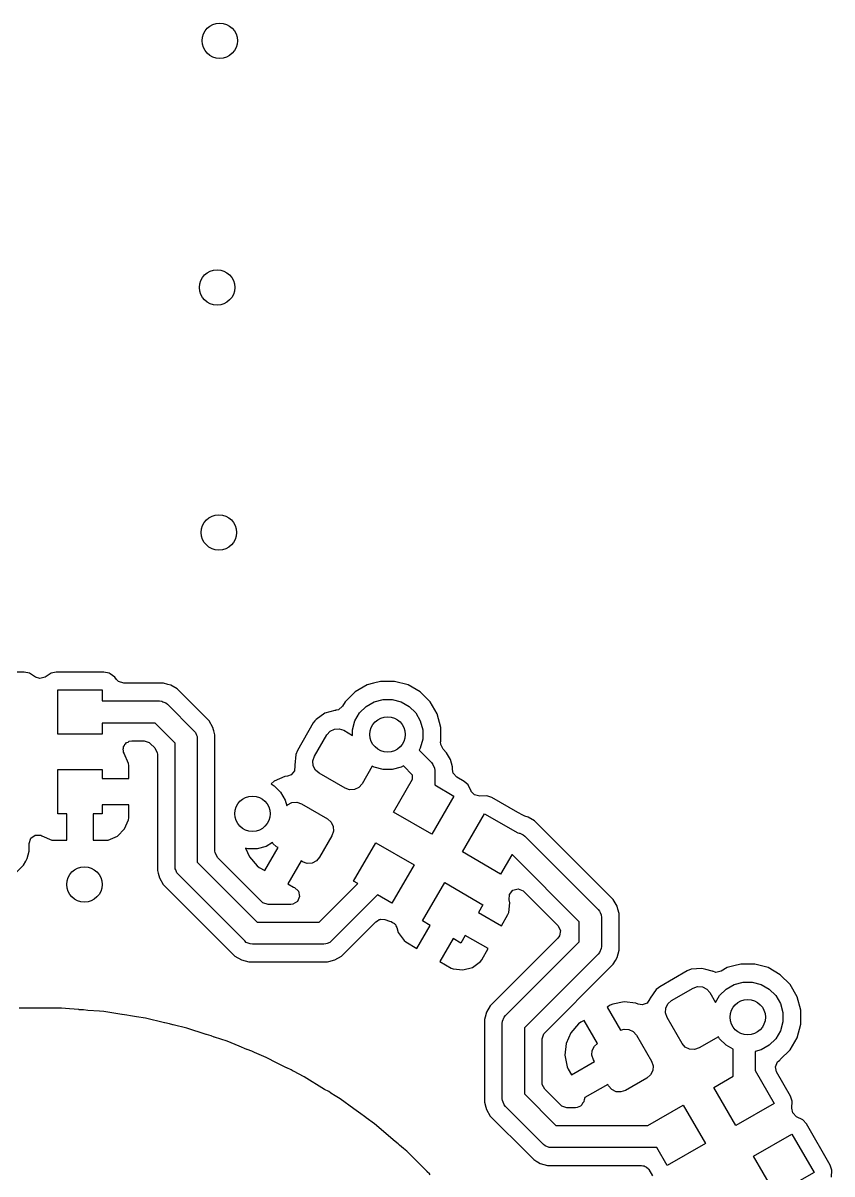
# Model space of a CAD drawing. Extents: x 0.79 to 7.64, y -5.35 to -0.98.
# Drawn here: x 4.205 to 4.565, y -2.668 to -2.156 of the extents above; entities that cross this region are included whole.
import ezdxf

# ---------------------------------------------------------------- set-up
doc = ezdxf.new("R2010")
doc.units = 0
doc.header["$MEASUREMENT"] = 0
doc.layers.add('BLACK', color=7, linetype='CONTINUOUS')

msp = doc.modelspace()

# ---------------------------------------------------------------- linework, layer by layer
at = {"layer": 'BLACK', "linetype": 'CONTINUOUS'}
for p, q in [((4.2055, -2.44486), (4.19305, -2.44486)), ((4.2078, -2.44532), (4.2055, -2.44486)), ((4.2055, -2.44486), (4.2055, -2.44486)), ((4.2055, -2.44486), (4.2055, -2.44486)), ((4.21043, -2.44708), (4.2078, -2.44532)), ((4.2078, -2.44532), (4.2078, -2.44532)), ((4.2078, -2.44532), (4.2078, -2.44532)), ((4.2078, -2.44532), (4.2078, -2.44532)), ((4.21245, -2.44773), (4.21043, -2.44708)), ((4.21476, -2.44708), (4.21245, -2.44773)), ((4.21739, -2.44532), (4.21476, -2.44708)), ((4.21969, -2.44486), (4.21739, -2.44532)), ((4.21739, -2.44532), (4.21739, -2.44532)), ((4.24093, -2.44486), (4.21969, -2.44486)), ((4.21969, -2.44486), (4.21969, -2.44486)), ((4.21969, -2.44486), (4.21969, -2.44486)), ((4.24094, -2.44486), (4.24093, -2.44486)), ((4.24324, -2.44532), (4.24094, -2.44486)), ((4.24367, -2.44561), (4.24324, -2.44532)), ((4.24324, -2.44532), (4.24324, -2.44532)), ((4.24324, -2.44532), (4.24324, -2.44532)), ((4.24324, -2.44532), (4.24324, -2.44532)), ((4.24585, -2.44706), (4.24367, -2.44561)), ((4.24651, -2.44805), (4.24585, -2.44706)), ((4.24585, -2.44706), (4.24585, -2.44706)), ((4.24746, -2.44904), (4.24651, -2.44805)), ((4.22047, -2.47244), (4.22047, -2.45276)), ((4.22047, -2.45276), (4.24016, -2.45276)), ((4.24016, -2.45276), (4.24016, -2.45768)), ((4.24975, -2.44978), (4.24746, -2.44904)), ((4.26744, -2.44978), (4.24975, -2.44978)), ((4.26943, -2.45032), (4.26744, -2.44978)), ((4.26744, -2.44978), (4.26744, -2.44978)), ((4.27069, -2.45066), (4.26943, -2.45032)), ((4.27362, -2.45234), (4.27069, -2.45066)), ((4.27069, -2.45066), (4.27069, -2.45066)), ((4.28781, -2.46654), (4.27362, -2.45234)), ((4.27362, -2.45234), (4.27362, -2.45234)), ((4.27362, -2.45234), (4.27362, -2.45234)), ((4.35274, -2.45367), (4.34833, -2.45808)), ((4.35813, -2.45056), (4.35274, -2.45367)), ((4.36103, -2.44978), (4.35813, -2.45056)), ((4.36414, -2.44895), (4.36103, -2.44978)), ((4.37036, -2.44895), (4.36414, -2.44895)), ((4.37638, -2.45056), (4.37036, -2.44895)), ((4.38177, -2.45367), (4.37638, -2.45056)), ((4.38617, -2.45808), (4.38177, -2.45367)), ((4.24016, -2.45768), (4.26575, -2.45768)), ((4.26575, -2.45768), (4.26671, -2.45777)), ((4.26671, -2.45777), (4.26671, -2.45777)), ((4.26671, -2.45777), (4.26723, -2.45799)), ((4.26723, -2.45799), (4.26848, -2.45851)), ((4.26848, -2.45851), (4.26848, -2.45851)), ((4.26848, -2.45851), (4.26923, -2.45912)), ((4.26923, -2.45912), (4.28104, -2.47093)), ((4.34833, -2.45808), (4.34723, -2.45999)), ((4.35767, -2.4601), (4.36123, -2.45804)), ((4.36123, -2.45804), (4.3652, -2.45698)), ((4.3652, -2.45698), (4.36931, -2.45698)), ((4.36931, -2.45698), (4.37328, -2.45804)), ((4.37328, -2.45804), (4.37684, -2.4601)), ((4.38928, -2.46347), (4.38617, -2.45808)), ((4.33924, -2.46318), (4.33537, -2.46589)), ((4.3438, -2.46195), (4.33924, -2.46318)), ((4.33924, -2.46318), (4.33924, -2.46318)), ((4.34414, -2.46192), (4.3438, -2.46195)), ((4.34544, -2.46161), (4.34414, -2.46182)), ((4.34414, -2.46182), (4.34414, -2.46192)), ((4.34723, -2.45999), (4.34544, -2.46161)), ((4.3527, -2.46657), (4.35476, -2.46301)), ((4.35476, -2.46301), (4.35767, -2.4601)), ((4.37684, -2.4601), (4.37975, -2.46301)), ((4.37975, -2.46301), (4.3818, -2.46657)), ((4.39089, -2.46946), (4.38928, -2.46347)), ((4.26371, -2.46752), (4.24016, -2.46752)), ((4.24016, -2.46752), (4.24016, -2.47244)), ((4.27264, -2.47645), (4.26371, -2.46752)), ((4.2895, -2.46946), (4.28781, -2.46654)), ((4.28781, -2.46654), (4.28781, -2.46654)), ((4.28781, -2.46654), (4.28781, -2.46654)), ((4.33417, -2.46745), (4.32708, -2.47972)), ((4.33487, -2.46654), (4.33417, -2.46745)), ((4.33417, -2.46745), (4.33417, -2.46745)), ((4.33417, -2.46745), (4.33417, -2.46745)), ((4.33537, -2.46589), (4.33487, -2.46654)), ((4.33537, -2.46589), (4.33537, -2.46589)), ((4.35164, -2.47054), (4.3527, -2.46657)), ((4.3818, -2.46657), (4.38287, -2.47054)), ((4.24016, -2.47244), (4.22047, -2.47244)), ((4.28104, -2.47093), (4.28165, -2.47168)), ((4.28165, -2.47168), (4.28165, -2.47168)), ((4.28165, -2.47168), (4.28217, -2.47293)), ((4.28217, -2.47293), (4.28228, -2.47319)), ((4.28228, -2.47319), (4.28239, -2.47345)), ((4.28239, -2.47345), (4.28248, -2.47441)), ((4.28248, -2.47441), (4.28248, -2.52946)), ((4.28977, -2.47047), (4.2895, -2.46946)), ((4.2895, -2.46946), (4.2895, -2.46946)), ((4.2899, -2.47094), (4.28977, -2.47047)), ((4.28977, -2.47047), (4.28977, -2.47047)), ((4.29037, -2.47272), (4.2899, -2.47094)), ((4.29037, -2.51714), (4.29037, -2.47272)), ((4.29037, -2.47272), (4.29037, -2.47272)), ((4.33471, -2.48231), (4.34022, -2.47276)), ((4.34022, -2.47276), (4.34164, -2.47114)), ((4.34164, -2.47114), (4.34356, -2.47019)), ((4.34356, -2.47019), (4.34571, -2.47005)), ((4.34571, -2.47005), (4.34775, -2.47074)), ((4.34775, -2.47074), (4.35164, -2.47299)), ((4.35164, -2.47299), (4.35164, -2.47054)), ((4.38287, -2.47054), (4.38287, -2.47465)), ((4.39089, -2.46948), (4.39089, -2.46946)), ((4.39089, -2.4757), (4.39089, -2.46948)), ((4.24947, -2.4792), (4.24966, -2.47867)), ((4.24966, -2.47985), (4.24947, -2.4792)), ((4.24966, -2.47811), (4.25005, -2.47756)), ((4.24966, -2.47867), (4.24966, -2.47811)), ((4.25005, -2.47756), (4.25028, -2.47693)), ((4.25028, -2.47693), (4.25074, -2.47661)), ((4.25074, -2.47661), (4.25107, -2.47616)), ((4.25107, -2.47616), (4.25171, -2.47595)), ((4.25171, -2.47595), (4.25226, -2.47557)), ((4.25226, -2.47557), (4.25336, -2.47541)), ((4.25336, -2.47541), (4.25883, -2.47541)), ((4.25883, -2.47541), (4.26112, -2.47616)), ((4.26112, -2.47616), (4.26158, -2.47655)), ((4.26158, -2.47655), (4.2636, -2.47858)), ((4.2636, -2.47858), (4.2647, -2.48072)), ((4.27264, -2.5315), (4.27264, -2.47645)), ((4.3818, -2.47862), (4.38123, -2.47961)), ((4.38123, -2.47961), (4.38676, -2.48514)), ((4.38287, -2.47465), (4.3818, -2.47862)), ((4.39086, -2.47593), (4.39089, -2.4757)), ((4.39088, -2.47704), (4.39086, -2.47593)), ((4.39197, -2.47919), (4.39088, -2.47704)), ((4.39353, -2.48075), (4.39197, -2.47919)), ((4.24966, -2.48052), (4.24966, -2.47985)), ((4.24999, -2.48097), (4.24966, -2.48052)), ((4.24992, -2.48107), (4.25001, -2.48103)), ((4.25185, -2.48544), (4.24992, -2.48107)), ((4.25001, -2.48103), (4.24999, -2.48097)), ((4.2647, -2.48072), (4.26474, -2.48133)), ((4.26474, -2.48133), (4.26474, -2.52981)), ((4.32633, -2.48154), (4.32592, -2.48625)), ((4.32708, -2.47972), (4.32633, -2.48154)), ((4.32633, -2.48154), (4.32633, -2.48154)), ((4.32708, -2.47972), (4.32708, -2.47972)), ((4.33401, -2.48434), (4.33471, -2.48231)), ((4.33416, -2.48649), (4.33401, -2.48434)), ((4.39522, -2.48367), (4.39353, -2.48075)), ((4.39609, -2.48693), (4.39522, -2.48367)), ((4.39522, -2.48367), (4.39522, -2.48367)), ((4.39522, -2.48367), (4.39522, -2.48367)), ((4.22047, -2.50787), (4.22047, -2.48819)), ((4.22047, -2.48819), (4.24016, -2.48819)), ((4.24016, -2.48819), (4.24016, -2.49213)), ((4.25197, -2.48643), (4.25185, -2.48544)), ((4.25197, -2.49213), (4.25197, -2.48643)), ((4.25197, -2.48643), (4.25197, -2.48643)), ((4.32581, -2.48873), (4.3243, -2.4906)), ((4.32593, -2.48659), (4.32581, -2.48873)), ((4.32592, -2.48625), (4.32592, -2.48625)), ((4.32592, -2.48625), (4.32594, -2.48632)), ((4.32594, -2.48632), (4.32593, -2.48642)), ((4.32593, -2.48642), (4.32595, -2.48659)), ((4.32595, -2.48659), (4.32593, -2.48659)), ((4.33511, -2.48842), (4.33416, -2.48649)), ((4.33672, -2.48983), (4.33511, -2.48842)), ((4.34832, -2.49653), (4.33672, -2.48983)), ((4.36038, -2.48665), (4.35585, -2.49451)), ((4.36123, -2.48714), (4.36038, -2.48665)), ((4.3652, -2.48821), (4.36123, -2.48714)), ((4.36931, -2.48821), (4.3652, -2.48821)), ((4.37328, -2.48714), (4.36931, -2.48821)), ((4.37427, -2.48657), (4.37328, -2.48714)), ((4.37836, -2.49066), (4.37427, -2.48657)), ((4.38676, -2.48514), (4.38737, -2.48589)), ((4.38737, -2.48589), (4.38811, -2.48766)), ((4.38811, -2.48766), (4.3882, -2.48862)), ((4.3882, -2.48862), (4.3882, -2.49506)), ((4.39609, -2.48825), (4.39609, -2.48693)), ((4.39609, -2.48693), (4.39609, -2.48693)), ((4.39643, -2.48984), (4.39609, -2.48825)), ((4.39804, -2.49163), (4.39643, -2.48984)), ((4.24016, -2.49213), (4.25197, -2.49213)), ((4.25197, -2.49213), (4.25197, -2.49213)), ((4.31677, -2.49341), (4.31536, -2.49462)), ((4.31536, -2.49462), (4.31667, -2.49538)), ((4.32156, -2.49132), (4.31677, -2.49341)), ((4.31677, -2.49341), (4.31677, -2.49341)), ((4.32261, -2.49121), (4.32156, -2.49132)), ((4.32156, -2.49132), (4.32156, -2.49132)), ((4.3243, -2.4906), (4.32261, -2.49121)), ((4.35585, -2.49451), (4.35443, -2.49613)), ((4.36983, -2.50719), (4.37836, -2.49242)), ((4.37836, -2.49242), (4.37836, -2.49066)), ((4.40134, -2.49354), (4.39804, -2.49163)), ((4.40311, -2.49508), (4.40134, -2.49354)), ((4.31667, -2.49538), (4.31958, -2.49829)), ((4.31958, -2.49829), (4.32164, -2.50185)), ((4.35035, -2.49722), (4.34832, -2.49653)), ((4.3525, -2.49708), (4.35035, -2.49722)), ((4.35443, -2.49613), (4.3525, -2.49708)), ((4.39672, -2.49998), (4.38688, -2.51703)), ((4.3882, -2.49506), (4.39672, -2.49998)), ((4.4045, -2.4979), (4.40311, -2.49508)), ((4.40451, -2.49792), (4.4045, -2.4979)), ((4.4045, -2.4979), (4.4045, -2.4979)), ((4.40592, -2.49949), (4.40451, -2.49792)), ((4.40826, -2.50008), (4.40592, -2.49949)), ((4.41141, -2.49988), (4.40826, -2.50008)), ((4.41364, -2.50063), (4.41141, -2.49988)), ((4.41141, -2.49988), (4.41141, -2.49988)), ((4.25197, -2.50394), (4.24016, -2.50394)), ((4.24016, -2.50394), (4.24016, -2.50787)), ((4.25197, -2.50964), (4.25197, -2.50394)), ((4.25197, -2.50394), (4.25197, -2.50394)), ((4.32164, -2.50185), (4.32231, -2.50436)), ((4.32231, -2.50436), (4.32274, -2.50387)), ((4.32274, -2.50387), (4.32467, -2.50292)), ((4.32467, -2.50292), (4.32681, -2.50278)), ((4.32681, -2.50278), (4.32885, -2.50347)), ((4.32885, -2.50347), (4.34044, -2.51017)), ((4.42529, -2.50736), (4.41364, -2.50063)), ((4.41364, -2.50063), (4.41364, -2.50063)), ((4.41364, -2.50063), (4.41364, -2.50063)), ((4.22441, -2.50787), (4.22047, -2.50787)), ((4.22441, -2.51968), (4.22441, -2.50787)), ((4.24016, -2.50787), (4.23622, -2.50787)), ((4.23622, -2.50787), (4.23622, -2.51968)), ((4.25185, -2.51062), (4.25197, -2.50964)), ((4.25197, -2.50964), (4.25197, -2.50964)), ((4.34044, -2.51017), (4.34206, -2.51158)), ((4.38688, -2.51703), (4.36983, -2.50719)), ((4.40052, -2.5249), (4.41036, -2.50786)), ((4.41036, -2.50786), (4.42518, -2.51641)), ((4.42741, -2.50858), (4.42529, -2.50736)), ((4.42835, -2.50897), (4.42741, -2.50858)), ((4.42979, -2.50936), (4.42835, -2.50897)), ((4.43271, -2.51105), (4.42979, -2.50936)), ((4.42979, -2.50936), (4.42979, -2.50936)), ((4.42979, -2.50936), (4.42979, -2.50936)), ((4.24695, -2.51779), (4.25007, -2.51466)), ((4.25007, -2.51466), (4.25185, -2.51062)), ((4.34206, -2.51158), (4.34301, -2.51351)), ((4.34301, -2.51351), (4.34315, -2.51566)), ((4.46773, -2.54607), (4.43271, -2.51105)), ((4.43271, -2.51105), (4.43271, -2.51105)), ((4.43271, -2.51105), (4.43271, -2.51105)), ((4.2077, -2.52108), (4.20844, -2.51879)), ((4.20844, -2.51879), (4.21039, -2.51737)), ((4.21039, -2.51737), (4.2128, -2.51737)), ((4.2128, -2.51737), (4.21335, -2.51765)), ((4.21335, -2.51765), (4.21335, -2.51764)), ((4.21335, -2.51764), (4.21772, -2.51957)), ((4.21772, -2.51957), (4.21871, -2.51968)), ((4.21871, -2.51968), (4.22441, -2.51968)), ((4.23622, -2.51968), (4.23622, -2.51968)), ((4.23622, -2.51968), (4.24192, -2.51968)), ((4.24192, -2.51968), (4.24291, -2.51957)), ((4.24192, -2.51968), (4.24192, -2.51968)), ((4.24291, -2.51957), (4.24695, -2.51779)), ((4.29037, -2.52457), (4.29037, -2.51714)), ((4.34246, -2.51769), (4.33695, -2.52724)), ((4.34315, -2.51566), (4.34246, -2.51769)), ((4.42518, -2.51641), (4.4258, -2.51647)), ((4.4258, -2.51647), (4.4258, -2.51647)), ((4.4258, -2.51647), (4.42604, -2.51657)), ((4.42604, -2.51657), (4.42758, -2.51721)), ((4.42758, -2.51721), (4.42758, -2.51721)), ((4.42758, -2.51721), (4.42832, -2.51782)), ((4.42832, -2.51782), (4.46096, -2.55046)), ((4.20682, -2.52778), (4.2077, -2.52452)), ((4.2077, -2.52452), (4.2077, -2.52108)), ((4.29042, -2.52518), (4.29037, -2.52457)), ((4.29152, -2.52733), (4.29042, -2.52518)), ((4.30503, -2.52349), (4.30405, -2.52322)), ((4.30405, -2.52322), (4.30575, -2.52711)), ((4.30914, -2.52349), (4.30503, -2.52349)), ((4.31311, -2.52242), (4.30914, -2.52349)), ((4.3126, -2.53319), (4.31851, -2.52296)), ((4.31601, -2.52075), (4.31311, -2.52242)), ((4.31621, -2.52115), (4.31601, -2.52075)), ((4.31783, -2.52257), (4.31621, -2.52115)), ((4.31851, -2.52296), (4.31783, -2.52257)), ((4.35212, -2.53787), (4.36196, -2.52083)), ((4.36196, -2.52083), (4.37901, -2.53067)), ((4.41757, -2.53475), (4.40052, -2.5249)), ((4.17834, -2.5575), (4.20514, -2.5307)), ((4.20514, -2.5307), (4.20613, -2.52899)), ((4.20613, -2.52899), (4.20682, -2.52778)), ((4.26474, -2.52981), (4.26474, -2.53318)), ((4.28248, -2.52946), (4.30913, -2.5561)), ((4.31125, -2.54707), (4.29152, -2.52733)), ((4.30575, -2.52711), (4.30915, -2.53107)), ((4.32874, -2.52887), (4.32283, -2.53909)), ((4.32942, -2.52926), (4.32874, -2.52887)), ((4.33145, -2.52995), (4.32942, -2.52926)), ((4.3336, -2.52981), (4.33145, -2.52995)), ((4.33553, -2.52886), (4.3336, -2.52981)), ((4.33695, -2.52724), (4.33553, -2.52886)), ((4.37901, -2.53067), (4.36917, -2.54772)), ((4.42249, -2.52622), (4.41757, -2.53475)), ((4.42281, -2.52622), (4.42249, -2.52622)), ((4.45256, -2.55598), (4.42281, -2.52622)), ((4.26474, -2.53318), (4.26504, -2.53427)), ((4.26504, -2.53427), (4.26562, -2.53644)), ((4.27273, -2.53246), (4.27264, -2.5315)), ((4.2729, -2.53286), (4.27273, -2.53246)), ((4.27273, -2.53246), (4.27273, -2.53246)), ((4.27347, -2.53423), (4.2729, -2.53286)), ((4.27408, -2.53498), (4.27347, -2.53423)), ((4.27347, -2.53423), (4.27347, -2.53423)), ((4.30361, -2.5645), (4.27408, -2.53498)), ((4.30915, -2.53107), (4.31011, -2.53175)), ((4.31011, -2.53175), (4.3126, -2.53319)), ((4.26562, -2.53644), (4.2673, -2.53936)), ((4.2673, -2.53936), (4.2673, -2.53936)), ((4.2673, -2.53936), (4.2673, -2.53936)), ((4.2673, -2.53936), (4.29922, -2.57128)), ((4.32283, -2.53909), (4.32532, -2.54053)), ((4.32532, -2.54053), (4.32584, -2.54077)), ((4.32584, -2.54077), (4.32761, -2.5424)), ((4.33677, -2.5561), (4.35395, -2.53893)), ((4.35395, -2.53893), (4.35212, -2.53787)), ((4.3828, -2.55559), (4.39265, -2.53854)), ((4.39265, -2.53854), (4.40969, -2.54838)), ((4.32808, -2.54476), (4.32708, -2.54695)), ((4.32761, -2.5424), (4.32808, -2.54476)), ((4.36277, -2.54402), (4.34229, -2.5645)), ((4.36917, -2.54772), (4.36277, -2.54402)), ((4.42134, -2.5462), (4.42146, -2.5438)), ((4.42167, -2.54746), (4.42134, -2.5462)), ((4.42146, -2.5438), (4.42298, -2.54192)), ((4.42298, -2.54192), (4.42531, -2.5413)), ((4.42531, -2.5413), (4.42755, -2.54216)), ((4.42755, -2.54216), (4.42786, -2.54244)), ((4.42786, -2.54244), (4.4431, -2.55768)), ((4.46942, -2.54899), (4.46773, -2.54607)), ((4.46773, -2.54607), (4.46773, -2.54607)), ((4.46773, -2.54607), (4.46773, -2.54607)), ((4.31172, -2.54746), (4.31125, -2.54707)), ((4.31401, -2.54821), (4.31172, -2.54746)), ((4.32421, -2.54821), (4.31401, -2.54821)), ((4.32498, -2.54813), (4.32421, -2.54821)), ((4.32708, -2.54695), (4.32498, -2.54813)), ((4.40969, -2.54838), (4.40773, -2.55179)), ((4.4212, -2.55185), (4.42167, -2.54746)), ((4.42167, -2.54746), (4.42167, -2.54746)), ((4.46096, -2.55046), (4.46157, -2.5512)), ((4.46157, -2.5512), (4.46157, -2.5512)), ((4.46157, -2.5512), (4.46184, -2.55185)), ((4.46977, -2.5503), (4.46942, -2.54899)), ((4.46942, -2.54899), (4.46942, -2.54899)), ((4.4703, -2.55225), (4.46977, -2.5503)), ((4.46977, -2.5503), (4.46977, -2.5503)), ((4.46977, -2.5503), (4.46977, -2.5503)), ((4.30913, -2.5561), (4.33677, -2.5561)), ((4.34668, -2.57128), (4.36203, -2.55593)), ((4.36203, -2.55593), (4.36282, -2.55552)), ((4.36282, -2.55552), (4.36354, -2.55499)), ((4.36354, -2.55499), (4.36387, -2.55499)), ((4.36387, -2.55499), (4.36418, -2.55483)), ((4.36418, -2.55483), (4.36595, -2.55496)), ((4.36595, -2.55496), (4.36599, -2.55498)), ((4.36599, -2.55498), (4.36811, -2.5557)), ((4.36811, -2.5557), (4.36827, -2.55569)), ((4.36827, -2.55569), (4.36876, -2.55584)), ((4.36876, -2.55584), (4.36949, -2.55635)), ((4.36949, -2.55635), (4.37029, -2.55673)), ((4.38621, -2.55756), (4.3828, -2.55559)), ((4.40773, -2.55179), (4.41795, -2.5577)), ((4.41795, -2.5577), (4.4208, -2.55276)), ((4.4208, -2.55276), (4.4212, -2.55185)), ((4.4208, -2.55276), (4.4208, -2.55276)), ((4.4212, -2.55185), (4.4212, -2.55185)), ((4.45256, -2.56489), (4.45256, -2.55598)), ((4.46184, -2.55185), (4.46229, -2.55293)), ((4.46229, -2.55293), (4.46231, -2.55298)), ((4.46231, -2.55298), (4.4624, -2.55394)), ((4.4624, -2.55394), (4.4624, -2.56693)), ((4.4703, -2.56524), (4.4703, -2.55225)), ((4.37029, -2.55673), (4.37048, -2.55705)), ((4.37048, -2.55705), (4.37073, -2.55723)), ((4.37073, -2.55723), (4.37092, -2.5578)), ((4.37092, -2.5578), (4.37137, -2.55855)), ((4.37137, -2.55855), (4.37197, -2.56078)), ((4.37197, -2.56078), (4.37197, -2.56078)), ((4.37197, -2.56078), (4.37457, -2.56434)), ((4.38031, -2.56779), (4.38621, -2.55756)), ((4.41795, -2.5577), (4.41795, -2.5577)), ((4.4431, -2.55768), (4.44419, -2.55982)), ((4.44419, -2.55982), (4.44381, -2.5622)), ((4.30435, -2.56512), (4.30361, -2.5645)), ((4.30561, -2.56564), (4.30435, -2.56512)), ((4.30435, -2.56512), (4.30435, -2.56512)), ((4.30613, -2.56585), (4.30561, -2.56564)), ((4.30709, -2.56594), (4.30613, -2.56585)), ((4.30613, -2.56585), (4.30613, -2.56585)), ((4.33881, -2.56594), (4.30709, -2.56594)), ((4.33977, -2.56585), (4.33881, -2.56594)), ((4.34029, -2.56564), (4.33977, -2.56585)), ((4.33977, -2.56585), (4.33977, -2.56585)), ((4.34154, -2.56512), (4.34029, -2.56564)), ((4.34229, -2.5645), (4.34154, -2.56512)), ((4.34154, -2.56512), (4.34154, -2.56512)), ((4.37457, -2.56434), (4.37457, -2.56434)), ((4.37457, -2.56434), (4.37537, -2.56494)), ((4.37537, -2.56494), (4.38031, -2.56779)), ((4.39644, -2.56346), (4.39054, -2.57369)), ((4.39985, -2.56543), (4.39644, -2.56346)), ((4.40182, -2.56202), (4.39985, -2.56543)), ((4.41205, -2.56793), (4.40182, -2.56202)), ((4.4431, -2.56319), (4.41297, -2.59331)), ((4.41975, -2.5977), (4.45256, -2.56489)), ((4.44381, -2.5622), (4.4431, -2.56319)), ((4.4703, -2.56862), (4.4703, -2.56524)), ((4.29922, -2.57128), (4.29922, -2.57128)), ((4.29922, -2.57128), (4.29922, -2.57128)), ((4.29922, -2.57128), (4.30214, -2.57297)), ((4.34376, -2.57297), (4.34668, -2.57128)), ((4.34668, -2.57128), (4.34668, -2.57128)), ((4.34668, -2.57128), (4.34668, -2.57128)), ((4.4092, -2.57287), (4.41205, -2.56793)), ((4.46096, -2.57041), (4.42815, -2.60322)), ((4.46157, -2.56966), (4.46096, -2.57041)), ((4.46231, -2.56789), (4.46157, -2.56966)), ((4.4624, -2.56693), (4.46231, -2.56789)), ((4.46231, -2.56789), (4.46231, -2.56789)), ((4.46942, -2.57188), (4.4703, -2.56862)), ((4.30214, -2.57297), (4.30214, -2.57297)), ((4.30214, -2.57297), (4.30214, -2.57297)), ((4.30214, -2.57297), (4.30214, -2.57297)), ((4.30214, -2.57297), (4.3054, -2.57384)), ((4.3054, -2.57384), (4.3054, -2.57384)), ((4.3054, -2.57384), (4.3405, -2.57384)), ((4.3405, -2.57384), (4.34104, -2.57369)), ((4.3405, -2.57384), (4.3405, -2.57384)), ((4.34104, -2.57369), (4.34376, -2.57297)), ((4.34376, -2.57297), (4.34376, -2.57297)), ((4.34376, -2.57297), (4.34376, -2.57297)), ((4.39054, -2.57369), (4.39547, -2.57654)), ((4.39547, -2.57654), (4.39639, -2.57694)), ((4.39639, -2.57694), (4.39639, -2.57694)), ((4.39639, -2.57694), (4.40078, -2.57741)), ((4.40078, -2.57741), (4.40504, -2.57627)), ((4.40504, -2.57627), (4.4086, -2.57366)), ((4.4086, -2.57366), (4.4086, -2.57366)), ((4.4086, -2.57366), (4.4092, -2.57287)), ((4.4092, -2.57287), (4.4092, -2.57287)), ((4.46535, -2.57718), (4.46773, -2.5748)), ((4.46773, -2.5748), (4.46865, -2.57321)), ((4.46865, -2.57321), (4.46942, -2.57188)), ((4.50717, -2.57671), (4.50246, -2.57712)), ((4.50895, -2.57718), (4.50717, -2.57671)), ((4.50717, -2.57671), (4.50717, -2.57671)), ((4.50717, -2.57671), (4.50717, -2.57671)), ((4.51843, -2.57639), (4.51571, -2.57797)), ((4.52144, -2.57559), (4.51843, -2.57639)), ((4.52445, -2.57478), (4.52144, -2.57559)), ((4.53067, -2.57478), (4.52445, -2.57478)), ((4.53668, -2.57639), (4.53067, -2.57478)), ((4.54208, -2.57951), (4.53668, -2.57639)), ((4.40078, -2.57741), (4.40078, -2.57741)), ((4.43718, -2.60535), (4.46535, -2.57718)), ((4.46535, -2.57718), (4.46535, -2.57718)), ((4.50064, -2.57787), (4.48837, -2.58495)), ((4.50246, -2.57712), (4.50064, -2.57787)), ((4.50064, -2.57787), (4.50064, -2.57787)), ((4.50246, -2.57712), (4.50246, -2.57712)), ((4.51173, -2.57793), (4.50895, -2.57718)), ((4.51204, -2.57807), (4.51173, -2.57793)), ((4.51208, -2.57799), (4.51204, -2.57807)), ((4.51335, -2.57847), (4.51208, -2.57799)), ((4.51571, -2.57797), (4.51335, -2.57847)), ((4.54648, -2.58391), (4.54208, -2.57951)), ((4.48681, -2.58615), (4.4841, -2.59003)), ((4.48778, -2.58541), (4.48681, -2.58615)), ((4.48837, -2.58495), (4.48778, -2.58541)), ((4.48837, -2.58495), (4.48837, -2.58495)), ((4.48837, -2.58495), (4.48837, -2.58495)), ((4.49368, -2.59101), (4.50323, -2.58549)), ((4.50323, -2.58549), (4.50526, -2.5848)), ((4.50526, -2.5848), (4.50741, -2.58494)), ((4.50741, -2.58494), (4.50934, -2.58589)), ((4.50934, -2.58589), (4.51076, -2.58751)), ((4.51507, -2.58884), (4.51797, -2.58593)), ((4.51797, -2.58593), (4.52153, -2.58388)), ((4.52153, -2.58388), (4.5255, -2.58281)), ((4.5255, -2.58281), (4.52961, -2.58281)), ((4.52961, -2.58281), (4.53359, -2.58388)), ((4.53359, -2.58388), (4.53715, -2.58593)), ((4.53715, -2.58593), (4.54005, -2.58884)), ((4.54959, -2.5893), (4.54648, -2.58391)), ((4.47259, -2.59166), (4.46746, -2.59263)), ((4.4726, -2.59166), (4.47259, -2.59166)), ((4.47778, -2.59224), (4.4726, -2.59166)), ((4.47875, -2.59267), (4.47778, -2.59224)), ((4.48277, -2.59212), (4.48052, -2.59299)), ((4.48393, -2.59033), (4.48277, -2.59212)), ((4.48395, -2.59033), (4.48393, -2.59033)), ((4.48402, -2.59019), (4.48395, -2.59033)), ((4.48408, -2.5901), (4.48402, -2.59019)), ((4.4841, -2.59003), (4.48408, -2.5901)), ((4.4841, -2.59003), (4.4841, -2.59003)), ((4.49206, -2.59242), (4.49368, -2.59101)), ((4.51076, -2.58751), (4.51329, -2.59191)), ((4.51329, -2.59191), (4.51507, -2.58884)), ((4.54005, -2.58884), (4.54211, -2.5924)), ((4.5512, -2.59531), (4.54959, -2.5893)), ((4.21067, -2.59447), (4.20316, -2.59447)), ((4.2126, -2.59439), (4.21067, -2.59447)), ((4.21453, -2.59447), (4.2126, -2.59439)), ((4.22203, -2.59447), (4.21453, -2.59447)), ((4.2256, -2.59475), (4.22203, -2.59447)), ((4.22984, -2.59508), (4.2256, -2.59475)), ((4.22991, -2.59509), (4.22984, -2.59508)), ((4.23193, -2.59517), (4.22991, -2.59509)), ((4.23374, -2.59539), (4.23193, -2.59517)), ((4.23383, -2.5954), (4.23374, -2.59539)), ((4.23904, -2.59581), (4.23383, -2.5954)), ((4.23383, -2.5954), (4.23383, -2.5954)), ((4.24085, -2.59595), (4.23904, -2.59581)), ((4.24899, -2.59724), (4.24085, -2.59595)), ((4.24085, -2.59595), (4.24085, -2.59595)), ((4.24085, -2.59595), (4.24085, -2.59595)), ((4.24906, -2.59725), (4.24899, -2.59724)), ((4.24899, -2.59724), (4.24899, -2.59724)), ((4.25114, -2.5975), (4.24906, -2.59725)), ((4.41129, -2.59623), (4.41072, -2.59835)), ((4.41297, -2.59331), (4.41129, -2.59623)), ((4.41129, -2.59623), (4.41129, -2.59623)), ((4.4664, -2.59312), (4.46493, -2.59397)), ((4.46493, -2.59397), (4.47087, -2.60426)), ((4.46746, -2.59263), (4.4664, -2.59312)), ((4.4664, -2.59312), (4.4664, -2.59312)), ((4.46746, -2.59263), (4.46746, -2.59263)), ((4.48052, -2.59299), (4.47875, -2.59267)), ((4.49097, -2.5965), (4.49111, -2.59435)), ((4.49166, -2.59853), (4.49097, -2.5965)), ((4.49111, -2.59435), (4.49206, -2.59242)), ((4.54211, -2.5924), (4.54317, -2.59637)), ((4.54317, -2.59637), (4.54317, -2.60048)), ((4.5512, -2.60154), (4.5512, -2.59531)), ((4.25282, -2.59784), (4.25114, -2.5975)), ((4.25545, -2.59826), (4.25282, -2.59784)), ((4.25949, -2.5989), (4.25545, -2.59826)), ((4.26793, -2.60093), (4.25949, -2.5989)), ((4.25949, -2.5989), (4.25949, -2.5989)), ((4.268, -2.60094), (4.26793, -2.60093)), ((4.26793, -2.60093), (4.26793, -2.60093)), ((4.2701, -2.60137), (4.268, -2.60094)), ((4.27162, -2.60181), (4.2701, -2.60137)), ((4.27171, -2.60183), (4.27162, -2.60181)), ((4.27784, -2.60331), (4.27171, -2.60183)), ((4.27171, -2.60183), (4.27171, -2.60183)), ((4.41072, -2.59835), (4.41041, -2.59949)), ((4.41041, -2.59949), (4.41041, -2.59949)), ((4.41041, -2.59949), (4.41041, -2.63296)), ((4.41072, -2.59835), (4.41072, -2.59835)), ((4.41072, -2.59835), (4.41072, -2.59835)), ((4.41831, -2.60118), (4.4184, -2.60022)), ((4.41831, -2.63465), (4.41831, -2.60118)), ((4.4184, -2.60022), (4.41914, -2.59845)), ((4.41914, -2.59845), (4.41975, -2.5977)), ((4.41914, -2.59845), (4.41914, -2.59845)), ((4.45228, -2.6014), (4.44887, -2.60536)), ((4.45323, -2.60072), (4.45228, -2.6014)), ((4.4547, -2.59987), (4.45323, -2.60072)), ((4.46065, -2.61017), (4.4547, -2.59987)), ((4.49835, -2.61013), (4.49166, -2.59853)), ((4.54317, -2.60048), (4.54211, -2.60445)), ((4.54959, -2.60755), (4.5512, -2.60154)), ((4.28653, -2.60613), (4.27784, -2.60331)), ((4.28654, -2.60613), (4.28653, -2.60613)), ((4.28659, -2.60615), (4.28654, -2.60613)), ((4.28868, -2.60676), (4.28659, -2.60615)), ((4.29003, -2.60727), (4.28868, -2.60676)), ((4.29012, -2.6073), (4.29003, -2.60727)), ((4.29579, -2.60914), (4.29012, -2.6073)), ((4.42815, -2.60322), (4.42815, -2.63261)), ((4.43604, -2.6081), (4.43679, -2.60581)), ((4.43679, -2.60581), (4.43718, -2.60535)), ((4.44887, -2.60536), (4.44678, -2.61014)), ((4.47087, -2.60426), (4.47253, -2.6037)), ((4.47253, -2.6037), (4.47468, -2.60384)), ((4.47468, -2.60384), (4.47661, -2.60479)), ((4.47661, -2.60479), (4.47802, -2.60641)), ((4.47802, -2.60641), (4.48472, -2.618)), ((4.51456, -2.60714), (4.50588, -2.61214)), ((4.51507, -2.60801), (4.51456, -2.60714)), ((4.54211, -2.60445), (4.54005, -2.60801)), ((4.54648, -2.61294), (4.54959, -2.60755)), ((4.30122, -2.61139), (4.29579, -2.60914)), ((4.29579, -2.60914), (4.29579, -2.60914)), ((4.30457, -2.61278), (4.30122, -2.61139)), ((4.30468, -2.61282), (4.30457, -2.61278)), ((4.30469, -2.61282), (4.30468, -2.61282)), ((4.30474, -2.61285), (4.30469, -2.61282)), ((4.43604, -2.61533), (4.43604, -2.6081)), ((4.44678, -2.61014), (4.4462, -2.61533)), ((4.44678, -2.61014), (4.44678, -2.61014)), ((4.45838, -2.61325), (4.45933, -2.61132)), ((4.45933, -2.61132), (4.46065, -2.61017)), ((4.49977, -2.61174), (4.49835, -2.61013)), ((4.5017, -2.6127), (4.49977, -2.61174)), ((4.50385, -2.61284), (4.5017, -2.6127)), ((4.50588, -2.61214), (4.50385, -2.61284)), ((4.51797, -2.61092), (4.51507, -2.60801)), ((4.52102, -2.61268), (4.51797, -2.61092)), ((4.52102, -2.62476), (4.52102, -2.61268)), ((4.53715, -2.61092), (4.53359, -2.61297)), ((4.54005, -2.60801), (4.53715, -2.61092)), ((4.30677, -2.61362), (4.30474, -2.61285)), ((4.30795, -2.61417), (4.30677, -2.61362)), ((4.30804, -2.61421), (4.30795, -2.61417)), ((4.31323, -2.61636), (4.30804, -2.61421)), ((4.30804, -2.61421), (4.30804, -2.61421)), ((4.30804, -2.61421), (4.30804, -2.61421)), ((4.31814, -2.61886), (4.31323, -2.61636)), ((4.43604, -2.62772), (4.43604, -2.61533)), ((4.4462, -2.61533), (4.44717, -2.62046)), ((4.4462, -2.61533), (4.4462, -2.61533)), ((4.45824, -2.6154), (4.45838, -2.61325)), ((4.45893, -2.61743), (4.45824, -2.6154)), ((4.45932, -2.61811), (4.45893, -2.61743)), ((4.53359, -2.61297), (4.53086, -2.6137)), ((4.53086, -2.6137), (4.53086, -2.62212)), ((4.54086, -2.61826), (4.54181, -2.6175)), ((4.54181, -2.6175), (4.54208, -2.61734)), ((4.54208, -2.61734), (4.54648, -2.61294)), ((4.32227, -2.62097), (4.31814, -2.61886)), ((4.32232, -2.62099), (4.32227, -2.62097)), ((4.32425, -2.62191), (4.32232, -2.62099)), ((4.32525, -2.62249), (4.32425, -2.62191)), ((4.32534, -2.62253), (4.32525, -2.62249)), ((4.33004, -2.62493), (4.32534, -2.62253)), ((4.32534, -2.62253), (4.32534, -2.62253)), ((4.44717, -2.62046), (4.44717, -2.62046)), ((4.44717, -2.62046), (4.44766, -2.62153)), ((4.44766, -2.62153), (4.44766, -2.62153)), ((4.44766, -2.62153), (4.44909, -2.62402)), ((4.44909, -2.62402), (4.45932, -2.61811)), ((4.48527, -2.62218), (4.48432, -2.62411)), ((4.48472, -2.618), (4.48541, -2.62004)), ((4.48541, -2.62004), (4.48527, -2.62218)), ((4.53086, -2.62212), (4.53939, -2.63688)), ((4.53988, -2.62046), (4.54086, -2.61826)), ((4.54038, -2.62282), (4.53988, -2.62046)), ((4.54661, -2.63361), (4.54038, -2.62282)), ((4.33921, -2.63055), (4.33004, -2.62493)), ((4.33004, -2.62493), (4.33004, -2.62493)), ((4.43609, -2.62833), (4.43604, -2.62772)), ((4.44909, -2.62402), (4.44909, -2.62402)), ((4.4827, -2.62553), (4.47315, -2.63104)), ((4.48432, -2.62411), (4.4827, -2.62553)), ((4.5125, -2.62968), (4.52102, -2.62476)), ((4.33922, -2.63055), (4.33921, -2.63055)), ((4.34101, -2.63158), (4.33922, -2.63055)), ((4.34182, -2.63215), (4.34101, -2.63158)), ((4.34191, -2.6322), (4.34182, -2.63215)), ((4.34396, -2.63346), (4.34191, -2.6322)), ((4.34191, -2.6322), (4.34191, -2.6322)), ((4.41041, -2.63296), (4.41041, -2.63633)), ((4.42815, -2.63261), (4.4422, -2.64665)), ((4.43718, -2.63048), (4.43609, -2.62833)), ((4.44432, -2.63762), (4.43718, -2.63048)), ((4.46523, -2.62834), (4.455, -2.63425)), ((4.46562, -2.62902), (4.46523, -2.62834)), ((4.46704, -2.63064), (4.46562, -2.62902)), ((4.46897, -2.63159), (4.46704, -2.63064)), ((4.47112, -2.63173), (4.46897, -2.63159)), ((4.47315, -2.63104), (4.47112, -2.63173)), ((4.52234, -2.64672), (4.5125, -2.62968)), ((4.34614, -2.63479), (4.34396, -2.63346)), ((4.35216, -2.63917), (4.34614, -2.63479)), ((4.41041, -2.63633), (4.41099, -2.63849)), ((4.4184, -2.63561), (4.41831, -2.63465)), ((4.4185, -2.63583), (4.4184, -2.63561)), ((4.4184, -2.63561), (4.4184, -2.63561)), ((4.41914, -2.63738), (4.4185, -2.63583)), ((4.41975, -2.63813), (4.41914, -2.63738)), ((4.41914, -2.63738), (4.41914, -2.63738)), ((4.43668, -2.65505), (4.41975, -2.63813)), ((4.44479, -2.63802), (4.44432, -2.63762)), ((4.44708, -2.63876), (4.44479, -2.63802)), ((4.45237, -2.63827), (4.45167, -2.63867)), ((4.45315, -2.63802), (4.45237, -2.63827)), ((4.45339, -2.63768), (4.45315, -2.63802)), ((4.45375, -2.63747), (4.45339, -2.63768)), ((4.45408, -2.63673), (4.45375, -2.63747)), ((4.45456, -2.63607), (4.45408, -2.63673)), ((4.45458, -2.63581), (4.45456, -2.6358)), ((4.45456, -2.6358), (4.45456, -2.63607)), ((4.45472, -2.63529), (4.45458, -2.63581)), ((4.45473, -2.63527), (4.45472, -2.63529)), ((4.455, -2.63425), (4.45473, -2.63526)), ((4.45473, -2.63526), (4.45473, -2.63527)), ((4.48309, -2.64665), (4.49886, -2.63755)), ((4.49886, -2.63755), (4.5087, -2.6546)), ((4.53939, -2.63688), (4.52234, -2.64672)), ((4.54737, -2.63583), (4.54661, -2.63361)), ((4.54716, -2.63896), (4.54737, -2.63583)), ((4.3553, -2.64145), (4.35216, -2.63917)), ((4.35534, -2.64148), (4.3553, -2.64145)), ((4.35693, -2.64258), (4.35534, -2.64148)), ((4.35757, -2.6431), (4.35693, -2.64258)), ((4.35766, -2.64316), (4.35757, -2.6431)), ((4.36141, -2.64588), (4.35766, -2.64316)), ((4.41099, -2.63849), (4.41129, -2.63959)), ((4.41129, -2.63959), (4.41297, -2.64251)), ((4.41297, -2.64251), (4.41297, -2.64251)), ((4.41297, -2.64251), (4.4299, -2.65944)), ((4.45085, -2.63876), (4.44708, -2.63876)), ((4.45167, -2.63867), (4.45085, -2.63876)), ((4.54716, -2.63899), (4.54716, -2.63896)), ((4.54716, -2.63896), (4.54716, -2.63896)), ((4.5476, -2.64106), (4.54716, -2.63899)), ((4.54933, -2.64274), (4.5476, -2.64106)), ((4.54934, -2.64275), (4.54933, -2.64274)), ((4.55216, -2.64413), (4.54934, -2.64275)), ((4.54934, -2.64275), (4.54934, -2.64275)), ((4.37057, -2.65371), (4.36141, -2.64588)), ((4.36141, -2.64588), (4.36141, -2.64588)), ((4.4422, -2.64665), (4.48309, -2.64665)), ((4.55371, -2.6459), (4.55216, -2.64413)), ((4.56433, -2.66429), (4.55371, -2.6459)), ((4.37058, -2.65372), (4.37057, -2.65371)), ((4.37192, -2.65481), (4.37058, -2.65372)), ((4.53021, -2.66036), (4.54726, -2.65052)), ((4.54726, -2.65052), (4.5571, -2.66757)), ((4.37239, -2.65527), (4.37192, -2.65481)), ((4.37248, -2.65534), (4.37239, -2.65527)), ((4.37425, -2.65686), (4.37248, -2.65534)), ((4.37576, -2.65814), (4.37425, -2.65686)), ((4.3848, -2.66719), (4.37576, -2.65814)), ((4.43742, -2.65567), (4.43668, -2.65505)), ((4.4392, -2.6564), (4.43742, -2.65567)), ((4.44016, -2.6565), (4.4392, -2.6564)), ((4.4392, -2.6564), (4.4392, -2.6564)), ((4.48707, -2.6565), (4.44016, -2.6565)), ((4.49165, -2.66444), (4.48707, -2.6565)), ((4.5087, -2.6546), (4.49165, -2.66444)), ((4.4299, -2.65944), (4.4299, -2.65944)), ((4.4299, -2.65944), (4.43229, -2.66183)), ((4.43229, -2.66183), (4.43375, -2.66267)), ((4.43375, -2.66267), (4.43404, -2.66284)), ((4.43404, -2.66284), (4.43404, -2.66284)), ((4.43404, -2.66284), (4.43521, -2.66352)), ((4.43521, -2.66352), (4.43521, -2.66352)), ((4.43521, -2.66352), (4.43847, -2.66439)), ((4.53874, -2.67513), (4.53021, -2.66036)), ((4.38483, -2.66722), (4.3848, -2.66719)), ((4.3848, -2.66719), (4.3848, -2.66719)), ((4.38587, -2.66822), (4.38483, -2.66722)), ((4.38619, -2.66858), (4.38587, -2.66822)), ((4.43847, -2.66439), (4.44184, -2.66439)), ((4.44184, -2.66439), (4.48026, -2.66439)), ((4.48026, -2.66439), (4.48084, -2.66458)), ((4.48084, -2.66458), (4.48145, -2.66458)), ((4.48145, -2.66458), (4.48187, -2.66491)), ((4.48187, -2.66491), (4.48255, -2.66513)), ((4.48255, -2.66513), (4.4834, -2.66599)), ((4.4834, -2.66599), (4.48353, -2.66616)), ((4.48353, -2.66616), (4.48521, -2.66906)), ((4.5571, -2.66757), (4.54858, -2.67249)), ((4.56508, -2.66652), (4.56433, -2.66429)), ((4.56488, -2.66965), (4.56508, -2.66652))]:
    msp.add_line(p, q, dxfattribs=at)
at = {"layer": 'BLACK'}
for centre in [(4.29252, -2.16378), (4.29134, -2.27362), (4.29213, -2.38268), (4.36725, -2.47259), (4.30709, -2.50787), (4.23228, -2.53937), (4.52756, -2.59843)]:
    msp.add_circle(centre, 0.00787, dxfattribs=at)

doc.saveas('drawing.dxf')
